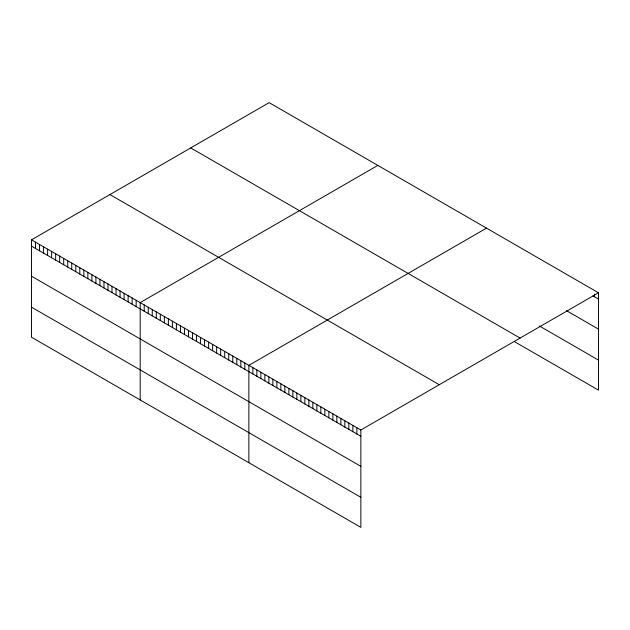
<?xml version="1.0" encoding="UTF-8"?>
<svg xmlns="http://www.w3.org/2000/svg" width="630" height="630" viewBox="0 0 630 630"><rect width="100%" height="100%" fill="white"/><g stroke="black" fill="none" stroke-linecap="round" stroke-linejoin="round"><path stroke-width="0.94" d="M31.5 239.849L360.856 429.999L360.856 527.357L31.5 337.207L31.5 239.849L269.144 102.643L598.5 292.793L598.5 390.151L514.513 341.665M377.835 165.391L140.191 302.597L140.191 399.955M486.517 228.139L248.874 365.345L248.874 462.703M360.856 429.999L598.5 292.793M592.901 295.856L598.5 299.092M566.504 310.669L598.5 329.143M539.312 325.93L598.5 360.1M190.725 147.916L520.081 338.074M109.919 194.568L439.275 384.717M31.5 246.141L360.856 436.291M31.5 276.192L360.856 466.342M31.5 307.156L360.856 497.306M594.499 294.084L594.499 296.785M356.856 427.691L356.856 433.983M352.855 425.376L352.855 431.676M348.855 423.069L348.855 429.369M344.854 420.761L344.854 427.061M340.861 418.454L340.861 424.746M336.861 416.147L336.861 422.439M332.861 413.831L332.861 420.131M328.86 411.524L328.86 417.824M324.859 409.216L324.859 415.516M320.859 406.909L320.859 413.201M316.858 404.602L316.858 410.894M312.866 402.286L312.866 408.587M308.865 399.979L308.865 406.279M304.865 397.672L304.865 403.972M300.864 395.364L300.864 401.656M296.864 393.057L296.864 399.349M292.863 390.742L292.863 397.042M288.871 388.434L288.871 394.734M284.87 386.127L284.87 392.427M280.87 383.82L280.87 390.112M276.869 381.512L276.869 387.804M272.869 379.197L272.869 385.497M268.868 376.89L268.868 383.19M264.868 374.582L264.868 380.882M260.875 372.275L260.875 378.567M256.875 369.96L256.875 376.26M252.874 367.652L252.874 373.952M244.85 363.022L244.85 369.322M240.825 360.699L240.825 366.999M236.801 358.375L236.801 364.668M232.769 356.052L232.769 362.344M228.745 353.721L228.745 360.021M224.721 351.398L224.721 357.698M220.697 349.075L220.697 355.375M216.673 346.752L216.673 353.052M212.649 344.429L212.649 350.729M208.617 342.106L208.617 348.406M204.593 339.783L204.593 346.075M200.568 337.459L200.568 343.752M196.544 335.136L196.544 341.428M192.52 332.805L192.52 339.105M188.496 330.482L188.496 336.782M184.464 328.159L184.464 334.459M180.44 325.836L180.44 332.136M176.416 323.513L176.416 329.813M172.392 321.19L172.392 327.482M168.368 318.867L168.368 325.159M164.343 316.543L164.343 322.836M160.311 314.212L160.311 320.512M156.287 311.889L156.287 318.189M152.263 309.566L152.263 315.866M148.239 307.243L148.239 313.543M144.215 304.92L144.215 311.22M136.159 300.274L136.159 306.566M132.135 297.951L132.135 304.243M128.111 295.62L128.111 301.92M124.086 293.296L124.086 299.596M120.062 290.973L120.062 297.273M116.038 288.65L116.038 294.95M112.006 286.327L112.006 292.627M107.982 284.004L107.982 290.304M103.958 281.681L103.958 287.973M99.934 279.358L99.934 285.65M95.91 277.035L95.91 283.327M91.886 274.704L91.886 281.004M87.853 272.38L87.853 278.68M83.829 270.057L83.829 276.357M79.805 267.734L79.805 274.034M75.781 265.411L75.781 271.711M71.757 263.088L71.757 269.38M67.733 260.765L67.733 267.057M63.701 258.442L63.701 264.734M59.677 256.111L59.677 262.411M55.653 253.788L55.653 260.088M51.629 251.464L51.629 257.764M47.604 249.141L47.604 255.441M43.58 246.818L43.58 253.118M39.548 244.495L39.548 250.795M35.524 242.172L35.524 248.464"/></g></svg>
